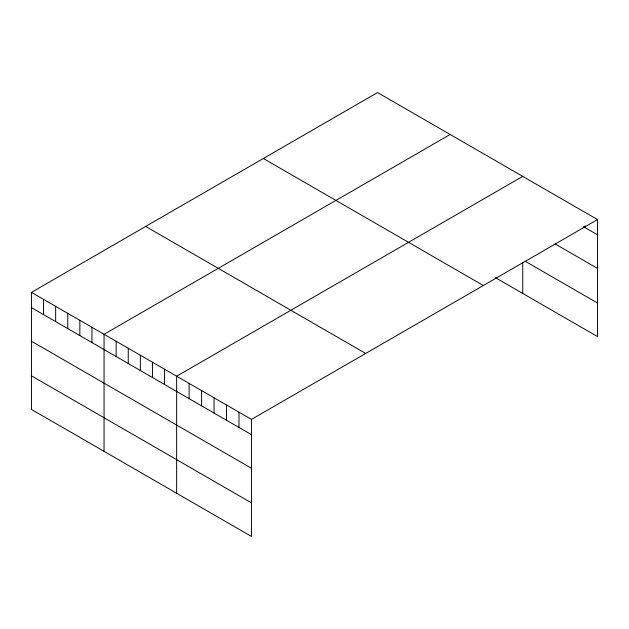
<?xml version="1.0" encoding="UTF-8"?>
<svg xmlns="http://www.w3.org/2000/svg" width="629" height="629" viewBox="0 0 629 629"><rect width="100%" height="100%" fill="white"/><g stroke="black" fill="none" stroke-linecap="round" stroke-linejoin="round"><path stroke-width="0.94" d="M31.45 292.375L251.451 419.394L251.451 536.443L31.45 409.424L31.45 292.375L377.549 92.557L597.55 219.576L597.55 336.625L495.322 277.601M450.144 134.472L104.052 334.29L104.052 451.339M522.746 176.387L176.655 376.205L176.655 493.254M251.451 419.394L597.55 219.576M583.421 226.676L597.55 234.837M555.163 243.958L597.55 268.426M525.239 261.287L597.55 303.036M263.331 158.5L483.339 285.519M145.661 226.432L365.661 353.451M31.45 307.636L251.451 434.655M31.45 341.225L251.451 468.243M31.45 375.835L251.451 502.854M585.08 225.732L585.08 227.635M522.746 262.647L522.746 293.436M238.989 412.192L238.989 427.453M226.519 404.997L226.519 420.258M214.057 397.803L214.057 413.064M201.587 390.601L201.587 405.862M189.117 383.407L189.117 398.668M164.554 369.223L164.554 384.484M152.454 362.233L152.454 377.494M140.353 355.251L140.353 370.512M128.253 348.262L128.253 363.523M116.153 341.28L116.153 356.541M91.952 327.308L91.952 342.569M79.852 320.318L79.852 335.579M67.751 313.336L67.751 328.597M55.651 306.347L55.651 321.608M43.55 299.357L43.55 314.618"/></g></svg>
